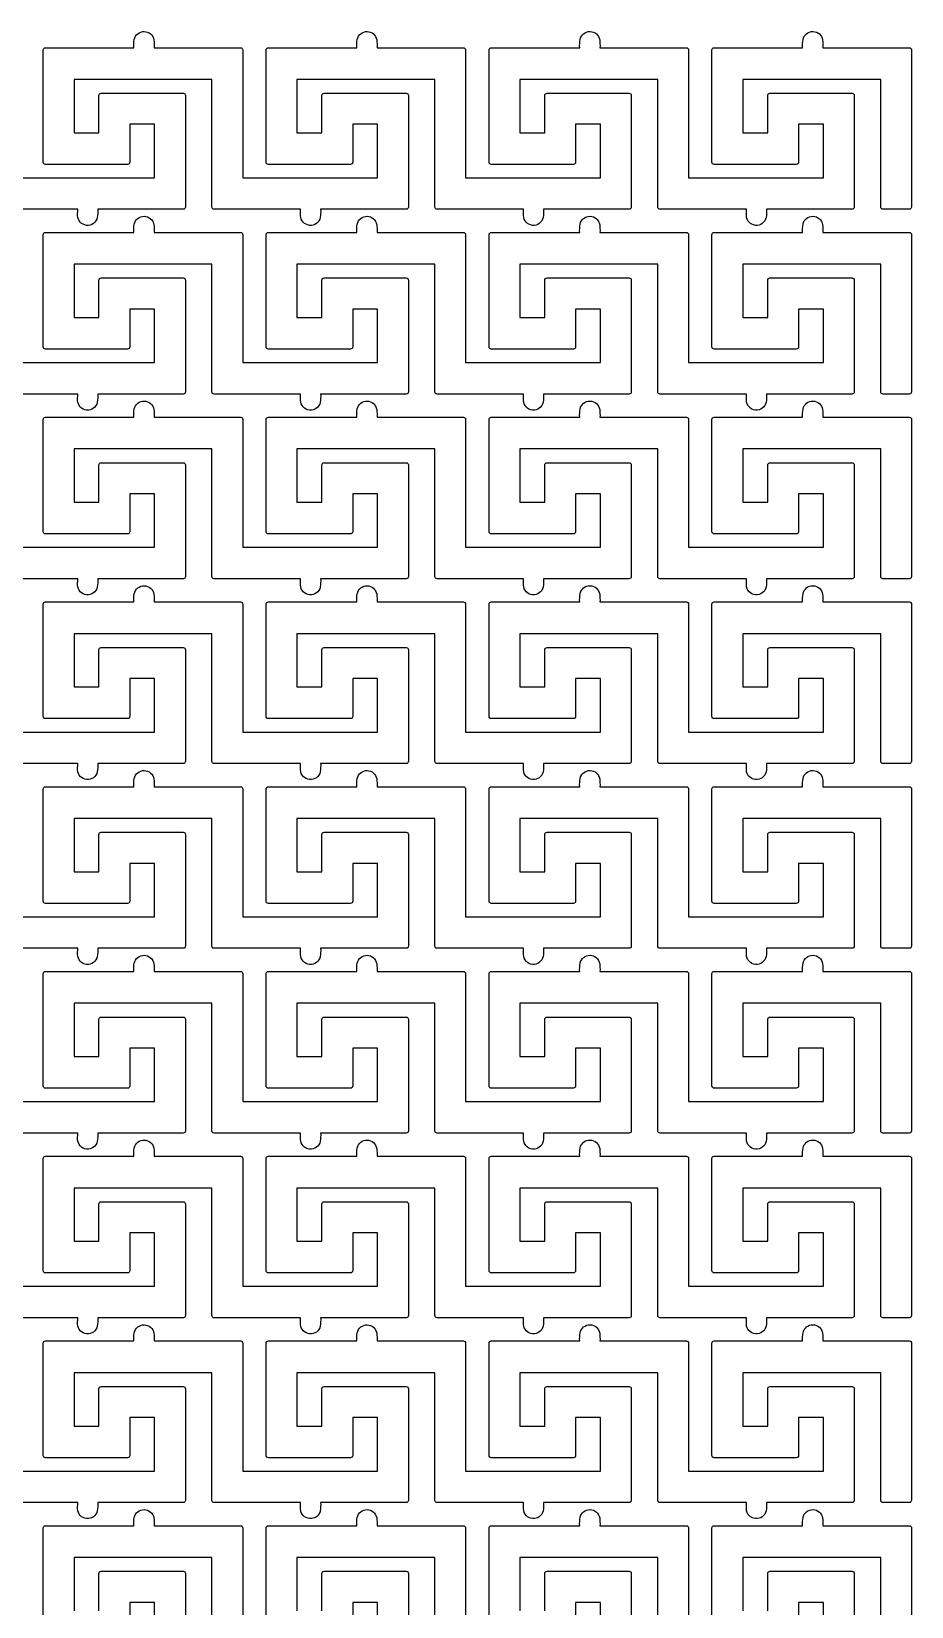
# Model space of a CAD drawing. Header units: millimetres. Extents: x 0 to 991, y 0 to 1961.
# Drawn here: x 443 to 991, y 980 to 1961 of the extents above; entities that cross this region are included whole.
import ezdxf

# ---------------------------------------------------------------- set-up
doc = ezdxf.new("R2010")
doc.units = ezdxf.units.MM
doc.layers.add('Default', color=70, linetype='Continuous')

msp = doc.modelspace()

# ---------------------------------------------------------------- linework, layer by layer
at = {"layer": 'Default'}
for points in [[(435.6, 1869.65), (519.56, 1869.65), (519.56, 1902.92), (504.05, 1902.92), (504.05, 1879.36, -0.001107), (504.05, 1879.36, -0.413079), (502.65, 1877.97), (451.55, 1877.97, -0.415138), (450.16, 1879.36, -0.000153), (450.16, 1879.36), (450.16, 1949.22, -0.001107), (450.16, 1949.22, -0.413079), (451.55, 1950.61), (506.59, 1950.61, -0.046047), (506.85, 1955.7, -0.013748), (506.86, 1955.72, -0.838444), (519.04, 1955.43, -0.009815), (519.05, 1955.42, -0.037974), (519.22, 1950.61), (573, 1950.61, -0.415138), (574.4, 1949.22, -0.000153), (574.4, 1949.22), (574.4, 1869.65), (658.36, 1869.65), (658.36, 1902.92), (642.85, 1902.92), (642.85, 1879.36, -0.001107), (642.85, 1879.36, -0.413079), (641.45, 1877.97), (590.35, 1877.97, -0.415138), (588.96, 1879.36, -0.000153), (588.96, 1879.36), (588.96, 1949.22, -0.001107), (588.96, 1949.22, -0.413079), (590.35, 1950.61), (645.39, 1950.61, -0.046047), (645.65, 1955.7, -0.013748), (645.66, 1955.72, -0.838444), (657.84, 1955.43, -0.009815), (657.85, 1955.42, -0.037974), (658.02, 1950.61), (711.8, 1950.61, -0.415138), (713.2, 1949.22, -0.000153), (713.2, 1949.22), (713.2, 1869.65), (797.16, 1869.65), (797.16, 1902.92), (781.65, 1902.92), (781.65, 1879.36, -0.001107), (781.65, 1879.36, -0.413079), (780.26, 1877.97), (729.15, 1877.97, -0.415138), (727.76, 1879.36, -0.000153), (727.76, 1879.36), (727.76, 1949.22, -0.001107), (727.76, 1949.22, -0.413079), (729.15, 1950.61), (784.19, 1950.61, -0.046047), (784.46, 1955.7, -0.013748), (784.46, 1955.72, -0.838444), (796.65, 1955.43, -0.009815), (796.65, 1955.42, -0.037974), (796.82, 1950.61), (850.6, 1950.61, -0.415138), (852, 1949.22, -0.000153), (852, 1949.22), (852, 1869.65), (935.96, 1869.65), (935.96, 1902.92), (920.45, 1902.92), (920.45, 1879.36, -0.001107), (920.45, 1879.36, -0.413079), (919.06, 1877.97), (867.96, 1877.97, -0.415138), (866.56, 1879.36, -0.000153), (866.56, 1879.36), (866.56, 1949.22, -0.001107), (866.56, 1949.22, -0.413079), (867.95, 1950.61), (922.99, 1950.61, -0.046047), (923.26, 1955.7, -0.013748), (923.26, 1955.72, -0.838444), (935.45, 1955.43, -0.009815), (935.45, 1955.42, -0.037974), (935.62, 1950.61), (989.4, 1950.61, -0.415138), (990.8, 1949.22, -0.000153), (990.8, 1949.22), (990.8, 1851.41, -0.001107), (990.8, 1851.41, -0.413079), (989.41, 1850.02), (973, 1850.02, -0.415138), (971.61, 1851.41, -0.000153), (971.61, 1851.41), (971.61, 1930.83), (885.75, 1930.83), (885.75, 1897.68), (901.26, 1897.68), (901.26, 1920.87, -0.001107), (901.26, 1920.87, -0.413079), (902.65, 1922.26), (953.76, 1922.26, -0.415138), (955.15, 1920.87, -0.000153), (955.15, 1920.87), (955.15, 1851.41, -0.001107), (955.15, 1851.41, -0.413079), (953.76, 1850.02), (900.5, 1850.02, -0.047216), (900.28, 1844.93, -0.018014), (900.27, 1844.91, -0.891682), (888.01, 1846.09, -0.008716), (888.01, 1846.1), (888.07, 1850.02), (834.2, 1850.02, -0.415138), (832.81, 1851.41, -0.000153), (832.81, 1851.41), (832.81, 1930.83), (746.95, 1930.83), (746.95, 1897.68), (762.46, 1897.68), (762.46, 1920.87, -0.001107), (762.46, 1920.87, -0.413079), (763.85, 1922.26), (814.96, 1922.26, -0.415138), (816.35, 1920.87, -0.000153), (816.35, 1920.87), (816.35, 1851.41, -0.001107), (816.35, 1851.41, -0.413079), (814.96, 1850.02), (761.7, 1850.02, -0.047216), (761.48, 1844.93, -0.018014), (761.47, 1844.91, -0.891682), (749.21, 1846.09, -0.008716), (749.21, 1846.1), (749.27, 1850.02), (695.4, 1850.02, -0.415138), (694.01, 1851.41, -0.000153), (694.01, 1851.41), (694.01, 1930.83), (608.15, 1930.83), (608.15, 1897.68), (623.66, 1897.68), (623.66, 1920.87, -0.001107), (623.66, 1920.87, -0.413079), (625.05, 1922.26), (676.15, 1922.26, -0.415138), (677.55, 1920.87, -0.000153), (677.55, 1920.87), (677.55, 1851.41, -0.001107), (677.55, 1851.41, -0.413079), (676.15, 1850.02), (622.9, 1850.02, -0.047216), (622.68, 1844.93, -0.018014), (622.67, 1844.91, -0.891682), (610.4, 1846.09, -0.008716), (610.4, 1846.1), (610.47, 1850.02), (556.6, 1850.02, -0.415138), (555.2, 1851.41, -0.000153), (555.2, 1851.41), (555.2, 1930.83), (469.35, 1930.83), (469.35, 1897.68), (484.86, 1897.68), (484.86, 1920.87, -0.001107), (484.86, 1920.87, -0.413079), (486.25, 1922.26), (537.35, 1922.26, -0.415138), (538.75, 1920.87, -0.000153), (538.75, 1920.87), (538.75, 1851.41, -0.001107), (538.75, 1851.41, -0.413079), (537.35, 1850.02), (484.1, 1850.02, -0.047216), (483.87, 1844.93, -0.018014), (483.87, 1844.91, -0.891682), (471.6, 1846.09, -0.008716), (471.6, 1846.1), (471.67, 1850.02), (417.8, 1850.02, -0.415138)], [(435.6, 1754.65), (519.56, 1754.65), (519.56, 1787.92), (504.05, 1787.92), (504.05, 1764.36, -0.001107), (504.05, 1764.36, -0.413079), (502.65, 1762.97), (451.55, 1762.97, -0.415138), (450.16, 1764.36, -0.000153), (450.16, 1764.36), (450.16, 1834.22, -0.001107), (450.16, 1834.22, -0.413079), (451.55, 1835.61), (506.59, 1835.61, -0.046047), (506.85, 1840.7, -0.013748), (506.86, 1840.72, -0.838444), (519.04, 1840.43, -0.009815), (519.05, 1840.42, -0.037974), (519.22, 1835.61), (573, 1835.61, -0.415138), (574.4, 1834.22, -0.000153), (574.4, 1834.22), (574.4, 1754.65), (658.36, 1754.65), (658.36, 1787.92), (642.85, 1787.92), (642.85, 1764.36, -0.001107), (642.85, 1764.36, -0.413079), (641.45, 1762.97), (590.35, 1762.97, -0.415138), (588.96, 1764.36, -0.000153), (588.96, 1764.36), (588.96, 1834.22, -0.001107), (588.96, 1834.22, -0.413079), (590.35, 1835.61), (645.39, 1835.61, -0.046047), (645.65, 1840.7, -0.013748), (645.66, 1840.72, -0.838444), (657.84, 1840.43, -0.009815), (657.85, 1840.42, -0.037974), (658.02, 1835.61), (711.8, 1835.61, -0.415138), (713.2, 1834.22, -0.000153), (713.2, 1834.22), (713.2, 1754.65), (797.16, 1754.65), (797.16, 1787.92), (781.65, 1787.92), (781.65, 1764.36, -0.001107), (781.65, 1764.36, -0.413079), (780.26, 1762.97), (729.15, 1762.97, -0.415138), (727.76, 1764.36, -0.000153), (727.76, 1764.36), (727.76, 1834.22, -0.001107), (727.76, 1834.22, -0.413079), (729.15, 1835.61), (784.19, 1835.61, -0.046047), (784.46, 1840.7, -0.013748), (784.46, 1840.72, -0.838444), (796.65, 1840.43, -0.009815), (796.65, 1840.42, -0.037974), (796.82, 1835.61), (850.6, 1835.61, -0.415138), (852, 1834.22, -0.000153), (852, 1834.22), (852, 1754.65), (935.96, 1754.65), (935.96, 1787.92), (920.45, 1787.92), (920.45, 1764.36, -0.001107), (920.45, 1764.36, -0.413079), (919.06, 1762.97), (867.96, 1762.97, -0.415138), (866.56, 1764.36, -0.000153), (866.56, 1764.36), (866.56, 1834.22, -0.001107), (866.56, 1834.22, -0.413079), (867.95, 1835.61), (922.99, 1835.61, -0.046047), (923.26, 1840.7, -0.013748), (923.26, 1840.72, -0.838444), (935.45, 1840.43, -0.009815), (935.45, 1840.42, -0.037974), (935.62, 1835.61), (989.4, 1835.61, -0.415138), (990.8, 1834.22, -0.000153), (990.8, 1834.22), (990.8, 1736.41, -0.001107), (990.8, 1736.41, -0.413079), (989.41, 1735.02), (973, 1735.02, -0.415138), (971.61, 1736.41, -0.000153), (971.61, 1736.41), (971.61, 1815.83), (885.75, 1815.83), (885.75, 1782.68), (901.26, 1782.68), (901.26, 1805.87, -0.001107), (901.26, 1805.87, -0.413079), (902.65, 1807.26), (953.76, 1807.26, -0.415138), (955.15, 1805.87, -0.000153), (955.15, 1805.87), (955.15, 1736.41, -0.001107), (955.15, 1736.41, -0.413079), (953.76, 1735.02), (900.5, 1735.02, -0.047216), (900.28, 1729.93, -0.018014), (900.27, 1729.91, -0.891682), (888.01, 1731.09, -0.008716), (888.01, 1731.1), (888.07, 1735.02), (834.2, 1735.02, -0.415138), (832.81, 1736.41, -0.000153), (832.81, 1736.41), (832.81, 1815.83), (746.95, 1815.83), (746.95, 1782.68), (762.46, 1782.68), (762.46, 1805.87, -0.001107), (762.46, 1805.87, -0.413079), (763.85, 1807.26), (814.96, 1807.26, -0.415138), (816.35, 1805.87, -0.000153), (816.35, 1805.87), (816.35, 1736.41, -0.001107), (816.35, 1736.41, -0.413079), (814.96, 1735.02), (761.7, 1735.02, -0.047216), (761.48, 1729.93, -0.018014), (761.47, 1729.91, -0.891682), (749.21, 1731.09, -0.008716), (749.21, 1731.1), (749.27, 1735.02), (695.4, 1735.02, -0.415138), (694.01, 1736.41, -0.000153), (694.01, 1736.41), (694.01, 1815.83), (608.15, 1815.83), (608.15, 1782.68), (623.66, 1782.68), (623.66, 1805.87, -0.001107), (623.66, 1805.87, -0.413079), (625.05, 1807.26), (676.15, 1807.26, -0.415138), (677.55, 1805.87, -0.000153), (677.55, 1805.87), (677.55, 1736.41, -0.001107), (677.55, 1736.41, -0.413079), (676.15, 1735.02), (622.9, 1735.02, -0.047216), (622.68, 1729.93, -0.018014), (622.67, 1729.91, -0.891682), (610.4, 1731.09, -0.008716), (610.4, 1731.1), (610.47, 1735.02), (556.6, 1735.02, -0.415138), (555.2, 1736.41, -0.000153), (555.2, 1736.41), (555.2, 1815.83), (469.35, 1815.83), (469.35, 1782.68), (484.86, 1782.68), (484.86, 1805.87, -0.001107), (484.86, 1805.87, -0.413079), (486.25, 1807.26), (537.35, 1807.26, -0.415138), (538.75, 1805.87, -0.000153), (538.75, 1805.87), (538.75, 1736.41, -0.001107), (538.75, 1736.41, -0.413079), (537.35, 1735.02), (484.1, 1735.02, -0.047216), (483.87, 1729.93, -0.018014), (483.87, 1729.91, -0.891682), (471.6, 1731.09, -0.008716), (471.6, 1731.1), (471.67, 1735.02), (417.8, 1735.02, -0.415138)], [(435.6, 1639.65), (519.56, 1639.65), (519.56, 1672.92), (504.05, 1672.92), (504.05, 1649.36, -0.001107), (504.05, 1649.36, -0.413079), (502.65, 1647.97), (451.55, 1647.97, -0.415138), (450.16, 1649.36, -0.000153), (450.16, 1649.36), (450.16, 1719.22, -0.001107), (450.16, 1719.22, -0.413079), (451.55, 1720.61), (506.59, 1720.61, -0.046047), (506.85, 1725.7, -0.013748), (506.86, 1725.72, -0.838444), (519.04, 1725.43, -0.009815), (519.05, 1725.42, -0.037974), (519.22, 1720.61), (573, 1720.61, -0.415138), (574.4, 1719.22, -0.000153), (574.4, 1719.22), (574.4, 1639.65), (658.36, 1639.65), (658.36, 1672.92), (642.85, 1672.92), (642.85, 1649.36, -0.001107), (642.85, 1649.36, -0.413079), (641.45, 1647.97), (590.35, 1647.97, -0.415138), (588.96, 1649.36, -0.000153), (588.96, 1649.36), (588.96, 1719.22, -0.001107), (588.96, 1719.22, -0.413079), (590.35, 1720.61), (645.39, 1720.61, -0.046047), (645.65, 1725.7, -0.013748), (645.66, 1725.72, -0.838444), (657.84, 1725.43, -0.009815), (657.85, 1725.42, -0.037974), (658.02, 1720.61), (711.8, 1720.61, -0.415138), (713.2, 1719.22, -0.000153), (713.2, 1719.22), (713.2, 1639.65), (797.16, 1639.65), (797.16, 1672.92), (781.65, 1672.92), (781.65, 1649.36, -0.001107), (781.65, 1649.36, -0.413079), (780.26, 1647.97), (729.15, 1647.97, -0.415138), (727.76, 1649.36, -0.000153), (727.76, 1649.36), (727.76, 1719.22, -0.001107), (727.76, 1719.22, -0.413079), (729.15, 1720.61), (784.19, 1720.61, -0.046047), (784.46, 1725.7, -0.013748), (784.46, 1725.72, -0.838444), (796.65, 1725.43, -0.009815), (796.65, 1725.42, -0.037974), (796.82, 1720.61), (850.6, 1720.61, -0.415138), (852, 1719.22, -0.000153), (852, 1719.22), (852, 1639.65), (935.96, 1639.65), (935.96, 1672.92), (920.45, 1672.92), (920.45, 1649.36, -0.001107), (920.45, 1649.36, -0.413079), (919.06, 1647.97), (867.96, 1647.97, -0.415138), (866.56, 1649.36, -0.000153), (866.56, 1649.36), (866.56, 1719.22, -0.001107), (866.56, 1719.22, -0.413079), (867.95, 1720.61), (922.99, 1720.61, -0.046047), (923.26, 1725.7, -0.013748), (923.26, 1725.72, -0.838444), (935.45, 1725.43, -0.009815), (935.45, 1725.42, -0.037974), (935.62, 1720.61), (989.4, 1720.61, -0.415138), (990.8, 1719.22, -0.000153), (990.8, 1719.22), (990.8, 1621.41, -0.001107), (990.8, 1621.41, -0.413079), (989.41, 1620.02), (973, 1620.02, -0.415138), (971.61, 1621.41, -0.000153), (971.61, 1621.41), (971.61, 1700.83), (885.75, 1700.83), (885.75, 1667.68), (901.26, 1667.68), (901.26, 1690.87, -0.001107), (901.26, 1690.87, -0.413079), (902.65, 1692.26), (953.76, 1692.26, -0.415138), (955.15, 1690.87, -0.000153), (955.15, 1690.87), (955.15, 1621.41, -0.001107), (955.15, 1621.41, -0.413079), (953.76, 1620.02), (900.5, 1620.02, -0.047216), (900.28, 1614.93, -0.018014), (900.27, 1614.91, -0.891682), (888.01, 1616.09, -0.008716), (888.01, 1616.1), (888.07, 1620.02), (834.2, 1620.02, -0.415138), (832.81, 1621.41, -0.000153), (832.81, 1621.41), (832.81, 1700.83), (746.95, 1700.83), (746.95, 1667.68), (762.46, 1667.68), (762.46, 1690.87, -0.001107), (762.46, 1690.87, -0.413079), (763.85, 1692.26), (814.96, 1692.26, -0.415138), (816.35, 1690.87, -0.000153), (816.35, 1690.87), (816.35, 1621.41, -0.001107), (816.35, 1621.41, -0.413079), (814.96, 1620.02), (761.7, 1620.02, -0.047216), (761.48, 1614.93, -0.018014), (761.47, 1614.91, -0.891682), (749.21, 1616.09, -0.008716), (749.21, 1616.1), (749.27, 1620.02), (695.4, 1620.02, -0.415138), (694.01, 1621.41, -0.000153), (694.01, 1621.41), (694.01, 1700.83), (608.15, 1700.83), (608.15, 1667.68), (623.66, 1667.68), (623.66, 1690.87, -0.001107), (623.66, 1690.87, -0.413079), (625.05, 1692.26), (676.15, 1692.26, -0.415138), (677.55, 1690.87, -0.000153), (677.55, 1690.87), (677.55, 1621.41, -0.001107), (677.55, 1621.41, -0.413079), (676.15, 1620.02), (622.9, 1620.02, -0.047216), (622.68, 1614.93, -0.018014), (622.67, 1614.91, -0.891682), (610.4, 1616.09, -0.008716), (610.4, 1616.1), (610.47, 1620.02), (556.6, 1620.02, -0.415138), (555.2, 1621.41, -0.000153), (555.2, 1621.41), (555.2, 1700.83), (469.35, 1700.83), (469.35, 1667.68), (484.86, 1667.68), (484.86, 1690.87, -0.001107), (484.86, 1690.87, -0.413079), (486.25, 1692.26), (537.35, 1692.26, -0.415138), (538.75, 1690.87, -0.000153), (538.75, 1690.87), (538.75, 1621.41, -0.001107), (538.75, 1621.41, -0.413079), (537.35, 1620.02), (484.1, 1620.02, -0.047216), (483.87, 1614.93, -0.018014), (483.87, 1614.91, -0.891682), (471.6, 1616.09, -0.008716), (471.6, 1616.1), (471.67, 1620.02), (417.8, 1620.02, -0.415138)], [(435.6, 1524.65), (519.56, 1524.65), (519.56, 1557.92), (504.05, 1557.92), (504.05, 1534.36, -0.001107), (504.05, 1534.36, -0.413079), (502.65, 1532.97), (451.55, 1532.97, -0.415138), (450.16, 1534.36, -0.000153), (450.16, 1534.36), (450.16, 1604.22, -0.001107), (450.16, 1604.22, -0.413079), (451.55, 1605.61), (506.59, 1605.61, -0.046047), (506.85, 1610.7, -0.013748), (506.86, 1610.72, -0.838444), (519.04, 1610.43, -0.009815), (519.05, 1610.42, -0.037974), (519.22, 1605.61), (573, 1605.61, -0.415138), (574.4, 1604.22, -0.000153), (574.4, 1604.22), (574.4, 1524.65), (658.36, 1524.65), (658.36, 1557.92), (642.85, 1557.92), (642.85, 1534.36, -0.001107), (642.85, 1534.36, -0.413079), (641.45, 1532.97), (590.35, 1532.97, -0.415138), (588.96, 1534.36, -0.000153), (588.96, 1534.36), (588.96, 1604.22, -0.001107), (588.96, 1604.22, -0.413079), (590.35, 1605.61), (645.39, 1605.61, -0.046047), (645.65, 1610.7, -0.013748), (645.66, 1610.72, -0.838444), (657.84, 1610.43, -0.009815), (657.85, 1610.42, -0.037974), (658.02, 1605.61), (711.8, 1605.61, -0.415138), (713.2, 1604.22, -0.000153), (713.2, 1604.22), (713.2, 1524.65), (797.16, 1524.65), (797.16, 1557.92), (781.65, 1557.92), (781.65, 1534.36, -0.001107), (781.65, 1534.36, -0.413079), (780.26, 1532.97), (729.15, 1532.97, -0.415138), (727.76, 1534.36, -0.000153), (727.76, 1534.36), (727.76, 1604.22, -0.001107), (727.76, 1604.22, -0.413079), (729.15, 1605.61), (784.19, 1605.61, -0.046047), (784.46, 1610.7, -0.013748), (784.46, 1610.72, -0.838444), (796.65, 1610.43, -0.009815), (796.65, 1610.42, -0.037974), (796.82, 1605.61), (850.6, 1605.61, -0.415138), (852, 1604.22, -0.000153), (852, 1604.22), (852, 1524.65), (935.96, 1524.65), (935.96, 1557.92), (920.45, 1557.92), (920.45, 1534.36, -0.001107), (920.45, 1534.36, -0.413079), (919.06, 1532.97), (867.96, 1532.97, -0.415138), (866.56, 1534.36, -0.000153), (866.56, 1534.36), (866.56, 1604.22, -0.001107), (866.56, 1604.22, -0.413079), (867.95, 1605.61), (922.99, 1605.61, -0.046047), (923.26, 1610.7, -0.013748), (923.26, 1610.72, -0.838444), (935.45, 1610.43, -0.009815), (935.45, 1610.42, -0.037974), (935.62, 1605.61), (989.4, 1605.61, -0.415138), (990.8, 1604.22, -0.000153), (990.8, 1604.22), (990.8, 1506.41, -0.001107), (990.8, 1506.41, -0.413079), (989.41, 1505.02), (973, 1505.02, -0.415138), (971.61, 1506.41, -0.000153), (971.61, 1506.41), (971.61, 1585.83), (885.75, 1585.83), (885.75, 1552.68), (901.26, 1552.68), (901.26, 1575.87, -0.001107), (901.26, 1575.87, -0.413079), (902.65, 1577.26), (953.76, 1577.26, -0.415138), (955.15, 1575.87, -0.000153), (955.15, 1575.87), (955.15, 1506.41, -0.001107), (955.15, 1506.41, -0.413079), (953.76, 1505.02), (900.5, 1505.02, -0.047216), (900.28, 1499.93, -0.018014), (900.27, 1499.91, -0.891682), (888.01, 1501.09, -0.008716), (888.01, 1501.1), (888.07, 1505.02), (834.2, 1505.02, -0.415138), (832.81, 1506.41, -0.000153), (832.81, 1506.41), (832.81, 1585.83), (746.95, 1585.83), (746.95, 1552.68), (762.46, 1552.68), (762.46, 1575.87, -0.001107), (762.46, 1575.87, -0.413079), (763.85, 1577.26), (814.96, 1577.26, -0.415138), (816.35, 1575.87, -0.000153), (816.35, 1575.87), (816.35, 1506.41, -0.001107), (816.35, 1506.41, -0.413079), (814.96, 1505.02), (761.7, 1505.02, -0.047216), (761.48, 1499.93, -0.018014), (761.47, 1499.91, -0.891682), (749.21, 1501.09, -0.008716), (749.21, 1501.1), (749.27, 1505.02), (695.4, 1505.02, -0.415138), (694.01, 1506.41, -0.000153), (694.01, 1506.41), (694.01, 1585.83), (608.15, 1585.83), (608.15, 1552.68), (623.66, 1552.68), (623.66, 1575.87, -0.001107), (623.66, 1575.87, -0.413079), (625.05, 1577.26), (676.15, 1577.26, -0.415138), (677.55, 1575.87, -0.000153), (677.55, 1575.87), (677.55, 1506.41, -0.001107), (677.55, 1506.41, -0.413079), (676.15, 1505.02), (622.9, 1505.02, -0.047216), (622.68, 1499.93, -0.018014), (622.67, 1499.91, -0.891682), (610.4, 1501.09, -0.008716), (610.4, 1501.1), (610.47, 1505.02), (556.6, 1505.02, -0.415138), (555.2, 1506.41, -0.000153), (555.2, 1506.41), (555.2, 1585.83), (469.35, 1585.83), (469.35, 1552.68), (484.86, 1552.68), (484.86, 1575.87, -0.001107), (484.86, 1575.87, -0.413079), (486.25, 1577.26), (537.35, 1577.26, -0.415138), (538.75, 1575.87, -0.000153), (538.75, 1575.87), (538.75, 1506.41, -0.001107), (538.75, 1506.41, -0.413079), (537.35, 1505.02), (484.1, 1505.02, -0.047216), (483.87, 1499.93, -0.018014), (483.87, 1499.91, -0.891682), (471.6, 1501.09, -0.008716), (471.6, 1501.1), (471.67, 1505.02), (417.8, 1505.02, -0.415138)], [(435.6, 1409.65), (519.56, 1409.65), (519.56, 1442.92), (504.05, 1442.92), (504.05, 1419.36, -0.001107), (504.05, 1419.36, -0.413079), (502.65, 1417.97), (451.55, 1417.97, -0.415138), (450.16, 1419.36, -0.000153), (450.16, 1419.36), (450.16, 1489.22, -0.001107), (450.16, 1489.22, -0.413079), (451.55, 1490.61), (506.59, 1490.61, -0.046047), (506.85, 1495.7, -0.013748), (506.86, 1495.72, -0.838444), (519.04, 1495.43, -0.009815), (519.05, 1495.42, -0.037974), (519.22, 1490.61), (573, 1490.61, -0.415138), (574.4, 1489.22, -0.000153), (574.4, 1489.22), (574.4, 1409.65), (658.36, 1409.65), (658.36, 1442.92), (642.85, 1442.92), (642.85, 1419.36, -0.001107), (642.85, 1419.36, -0.413079), (641.45, 1417.97), (590.35, 1417.97, -0.415138), (588.96, 1419.36, -0.000153), (588.96, 1419.36), (588.96, 1489.22, -0.001107), (588.96, 1489.22, -0.413079), (590.35, 1490.61), (645.39, 1490.61, -0.046047), (645.65, 1495.7, -0.013748), (645.66, 1495.72, -0.838444), (657.84, 1495.43, -0.009815), (657.85, 1495.42, -0.037974), (658.02, 1490.61), (711.8, 1490.61, -0.415138), (713.2, 1489.22, -0.000153), (713.2, 1489.22), (713.2, 1409.65), (797.16, 1409.65), (797.16, 1442.92), (781.65, 1442.92), (781.65, 1419.36, -0.001107), (781.65, 1419.36, -0.413079), (780.26, 1417.97), (729.15, 1417.97, -0.415138), (727.76, 1419.36, -0.000153), (727.76, 1419.36), (727.76, 1489.22, -0.001107), (727.76, 1489.22, -0.413079), (729.15, 1490.61), (784.19, 1490.61, -0.046047), (784.46, 1495.7, -0.013748), (784.46, 1495.72, -0.838444), (796.65, 1495.43, -0.009815), (796.65, 1495.42, -0.037974), (796.82, 1490.61), (850.6, 1490.61, -0.415138), (852, 1489.22, -0.000153), (852, 1489.22), (852, 1409.65), (935.96, 1409.65), (935.96, 1442.92), (920.45, 1442.92), (920.45, 1419.36, -0.001107), (920.45, 1419.36, -0.413079), (919.06, 1417.97), (867.96, 1417.97, -0.415138), (866.56, 1419.36, -0.000153), (866.56, 1419.36), (866.56, 1489.22, -0.001107), (866.56, 1489.22, -0.413079), (867.95, 1490.61), (922.99, 1490.61, -0.046047), (923.26, 1495.7, -0.013748), (923.26, 1495.72, -0.838444), (935.45, 1495.43, -0.009815), (935.45, 1495.42, -0.037974), (935.62, 1490.61), (989.4, 1490.61, -0.415138), (990.8, 1489.22, -0.000153), (990.8, 1489.22), (990.8, 1391.41, -0.001107), (990.8, 1391.41, -0.413079), (989.41, 1390.02), (973, 1390.02, -0.415138), (971.61, 1391.41, -0.000153), (971.61, 1391.41), (971.61, 1470.83), (885.75, 1470.83), (885.75, 1437.68), (901.26, 1437.68), (901.26, 1460.87, -0.001107), (901.26, 1460.87, -0.413079), (902.65, 1462.26), (953.76, 1462.26, -0.415138), (955.15, 1460.87, -0.000153), (955.15, 1460.87), (955.15, 1391.41, -0.001107), (955.15, 1391.41, -0.413079), (953.76, 1390.02), (900.5, 1390.02, -0.047216), (900.28, 1384.93, -0.018014), (900.27, 1384.91, -0.891682), (888.01, 1386.09, -0.008716), (888.01, 1386.1), (888.07, 1390.02), (834.2, 1390.02, -0.415138), (832.81, 1391.41, -0.000153), (832.81, 1391.41), (832.81, 1470.83), (746.95, 1470.83), (746.95, 1437.68), (762.46, 1437.68), (762.46, 1460.87, -0.001107), (762.46, 1460.87, -0.413079), (763.85, 1462.26), (814.96, 1462.26, -0.415138), (816.35, 1460.87, -0.000153), (816.35, 1460.87), (816.35, 1391.41, -0.001107), (816.35, 1391.41, -0.413079), (814.96, 1390.02), (761.7, 1390.02, -0.047216), (761.48, 1384.93, -0.018014), (761.47, 1384.91, -0.891682), (749.21, 1386.09, -0.008716), (749.21, 1386.1), (749.27, 1390.02), (695.4, 1390.02, -0.415138), (694.01, 1391.41, -0.000153), (694.01, 1391.41), (694.01, 1470.83), (608.15, 1470.83), (608.15, 1437.68), (623.66, 1437.68), (623.66, 1460.87, -0.001107), (623.66, 1460.87, -0.413079), (625.05, 1462.26), (676.15, 1462.26, -0.415138), (677.55, 1460.87, -0.000153), (677.55, 1460.87), (677.55, 1391.41, -0.001107), (677.55, 1391.41, -0.413079), (676.15, 1390.02), (622.9, 1390.02, -0.047216), (622.68, 1384.93, -0.018014), (622.67, 1384.91, -0.891682), (610.4, 1386.09, -0.008716), (610.4, 1386.1), (610.47, 1390.02), (556.6, 1390.02, -0.415138), (555.2, 1391.41, -0.000153), (555.2, 1391.41), (555.2, 1470.83), (469.35, 1470.83), (469.35, 1437.68), (484.86, 1437.68), (484.86, 1460.87, -0.001107), (484.86, 1460.87, -0.413079), (486.25, 1462.26), (537.35, 1462.26, -0.415138), (538.75, 1460.87, -0.000153), (538.75, 1460.87), (538.75, 1391.41, -0.001107), (538.75, 1391.41, -0.413079), (537.35, 1390.02), (484.1, 1390.02, -0.047216), (483.87, 1384.93, -0.018014), (483.87, 1384.91, -0.891682), (471.6, 1386.09, -0.008716), (471.6, 1386.1), (471.67, 1390.02), (417.8, 1390.02, -0.415138)], [(435.6, 1294.65), (519.56, 1294.65), (519.56, 1327.92), (504.05, 1327.92), (504.05, 1304.36, -0.001107), (504.05, 1304.36, -0.413079), (502.65, 1302.97), (451.55, 1302.97, -0.415138), (450.16, 1304.36, -0.000153), (450.16, 1304.36), (450.16, 1374.22, -0.001107), (450.16, 1374.22, -0.413079), (451.55, 1375.61), (506.59, 1375.61, -0.046047), (506.85, 1380.7, -0.013748), (506.86, 1380.72, -0.838444), (519.04, 1380.43, -0.009815), (519.05, 1380.42, -0.037974), (519.22, 1375.61), (573, 1375.61, -0.415138), (574.4, 1374.22, -0.000153), (574.4, 1374.22), (574.4, 1294.65), (658.36, 1294.65), (658.36, 1327.92), (642.85, 1327.92), (642.85, 1304.36, -0.001107), (642.85, 1304.36, -0.413079), (641.45, 1302.97), (590.35, 1302.97, -0.415138), (588.96, 1304.36, -0.000153), (588.96, 1304.36), (588.96, 1374.22, -0.001107), (588.96, 1374.22, -0.413079), (590.35, 1375.61), (645.39, 1375.61, -0.046047), (645.65, 1380.7, -0.013748), (645.66, 1380.72, -0.838444), (657.84, 1380.43, -0.009815), (657.85, 1380.42, -0.037974), (658.02, 1375.61), (711.8, 1375.61, -0.415138), (713.2, 1374.22, -0.000153), (713.2, 1374.22), (713.2, 1294.65), (797.16, 1294.65), (797.16, 1327.92), (781.65, 1327.92), (781.65, 1304.36, -0.001107), (781.65, 1304.36, -0.413079), (780.26, 1302.97), (729.15, 1302.97, -0.415138), (727.76, 1304.36, -0.000153), (727.76, 1304.36), (727.76, 1374.22, -0.001107), (727.76, 1374.22, -0.413079), (729.15, 1375.61), (784.19, 1375.61, -0.046047), (784.46, 1380.7, -0.013748), (784.46, 1380.72, -0.838444), (796.65, 1380.43, -0.009815), (796.65, 1380.42, -0.037974), (796.82, 1375.61), (850.6, 1375.61, -0.415138), (852, 1374.22, -0.000153), (852, 1374.22), (852, 1294.65), (935.96, 1294.65), (935.96, 1327.92), (920.45, 1327.92), (920.45, 1304.36, -0.001107), (920.45, 1304.36, -0.413079), (919.06, 1302.97), (867.96, 1302.97, -0.415138), (866.56, 1304.36, -0.000153), (866.56, 1304.36), (866.56, 1374.22, -0.001107), (866.56, 1374.22, -0.413079), (867.95, 1375.61), (922.99, 1375.61, -0.046047), (923.26, 1380.7, -0.013748), (923.26, 1380.72, -0.838444), (935.45, 1380.43, -0.009815), (935.45, 1380.42, -0.037974), (935.62, 1375.61), (989.4, 1375.61, -0.415138), (990.8, 1374.22, -0.000153), (990.8, 1374.22), (990.8, 1276.41, -0.001107), (990.8, 1276.41, -0.413079), (989.41, 1275.02), (973, 1275.02, -0.415138), (971.61, 1276.41, -0.000153), (971.61, 1276.41), (971.61, 1355.83), (885.75, 1355.83), (885.75, 1322.68), (901.26, 1322.68), (901.26, 1345.87, -0.001107), (901.26, 1345.87, -0.413079), (902.65, 1347.26), (953.76, 1347.26, -0.415138), (955.15, 1345.87, -0.000153), (955.15, 1345.87), (955.15, 1276.41, -0.001107), (955.15, 1276.41, -0.413079), (953.76, 1275.02), (900.5, 1275.02, -0.047216), (900.28, 1269.93, -0.018014), (900.27, 1269.91, -0.891682), (888.01, 1271.09, -0.008716), (888.01, 1271.1), (888.07, 1275.02), (834.2, 1275.02, -0.415138), (832.81, 1276.41, -0.000153), (832.81, 1276.41), (832.81, 1355.83), (746.95, 1355.83), (746.95, 1322.68), (762.46, 1322.68), (762.46, 1345.87, -0.001107), (762.46, 1345.87, -0.413079), (763.85, 1347.26), (814.96, 1347.26, -0.415138), (816.35, 1345.87, -0.000153), (816.35, 1345.87), (816.35, 1276.41, -0.001107), (816.35, 1276.41, -0.413079), (814.96, 1275.02), (761.7, 1275.02, -0.047216), (761.48, 1269.93, -0.018014), (761.47, 1269.91, -0.891682), (749.21, 1271.09, -0.008716), (749.21, 1271.1), (749.27, 1275.02), (695.4, 1275.02, -0.415138), (694.01, 1276.41, -0.000153), (694.01, 1276.41), (694.01, 1355.83), (608.15, 1355.83), (608.15, 1322.68), (623.66, 1322.68), (623.66, 1345.87, -0.001107), (623.66, 1345.87, -0.413079), (625.05, 1347.26), (676.15, 1347.26, -0.415138), (677.55, 1345.87, -0.000153), (677.55, 1345.87), (677.55, 1276.41, -0.001107), (677.55, 1276.41, -0.413079), (676.15, 1275.02), (622.9, 1275.02, -0.047216), (622.68, 1269.93, -0.018014), (622.67, 1269.91, -0.891682), (610.4, 1271.09, -0.008716), (610.4, 1271.1), (610.47, 1275.02), (556.6, 1275.02, -0.415138), (555.2, 1276.41, -0.000153), (555.2, 1276.41), (555.2, 1355.83), (469.35, 1355.83), (469.35, 1322.68), (484.86, 1322.68), (484.86, 1345.87, -0.001107), (484.86, 1345.87, -0.413079), (486.25, 1347.26), (537.35, 1347.26, -0.415138), (538.75, 1345.87, -0.000153), (538.75, 1345.87), (538.75, 1276.41, -0.001107), (538.75, 1276.41, -0.413079), (537.35, 1275.02), (484.1, 1275.02, -0.047216), (483.87, 1269.93, -0.018014), (483.87, 1269.91, -0.891682), (471.6, 1271.09, -0.008716), (471.6, 1271.1), (471.67, 1275.02), (417.8, 1275.02, -0.415138)], [(435.6, 1179.65), (519.56, 1179.65), (519.56, 1212.92), (504.05, 1212.92), (504.05, 1189.36, -0.001107), (504.05, 1189.36, -0.413079), (502.65, 1187.97), (451.55, 1187.97, -0.415138), (450.16, 1189.36, -0.000153), (450.16, 1189.36), (450.16, 1259.22, -0.001107), (450.16, 1259.22, -0.413079), (451.55, 1260.61), (506.59, 1260.61, -0.046047), (506.85, 1265.7, -0.013748), (506.86, 1265.72, -0.838444), (519.04, 1265.43, -0.009815), (519.05, 1265.42, -0.037974), (519.22, 1260.61), (573, 1260.61, -0.415138), (574.4, 1259.22, -0.000153), (574.4, 1259.22), (574.4, 1179.65), (658.36, 1179.65), (658.36, 1212.92), (642.85, 1212.92), (642.85, 1189.36, -0.001107), (642.85, 1189.36, -0.413079), (641.45, 1187.97), (590.35, 1187.97, -0.415138), (588.96, 1189.36, -0.000153), (588.96, 1189.36), (588.96, 1259.22, -0.001107), (588.96, 1259.22, -0.413079), (590.35, 1260.61), (645.39, 1260.61, -0.046047), (645.65, 1265.7, -0.013748), (645.66, 1265.72, -0.838444), (657.84, 1265.43, -0.009815), (657.85, 1265.42, -0.037974), (658.02, 1260.61), (711.8, 1260.61, -0.415138), (713.2, 1259.22, -0.000153), (713.2, 1259.22), (713.2, 1179.65), (797.16, 1179.65), (797.16, 1212.92), (781.65, 1212.92), (781.65, 1189.36, -0.001107), (781.65, 1189.36, -0.413079), (780.26, 1187.97), (729.15, 1187.97, -0.415138), (727.76, 1189.36, -0.000153), (727.76, 1189.36), (727.76, 1259.22, -0.001107), (727.76, 1259.22, -0.413079), (729.15, 1260.61), (784.19, 1260.61, -0.046047), (784.46, 1265.7, -0.013748), (784.46, 1265.72, -0.838444), (796.65, 1265.43, -0.009815), (796.65, 1265.42, -0.037974), (796.82, 1260.61), (850.6, 1260.61, -0.415138), (852, 1259.22, -0.000153), (852, 1259.22), (852, 1179.65), (935.96, 1179.65), (935.96, 1212.92), (920.45, 1212.92), (920.45, 1189.36, -0.001107), (920.45, 1189.36, -0.413079), (919.06, 1187.97), (867.96, 1187.97, -0.415138), (866.56, 1189.36, -0.000153), (866.56, 1189.36), (866.56, 1259.22, -0.001107), (866.56, 1259.22, -0.413079), (867.95, 1260.61), (922.99, 1260.61, -0.046047), (923.26, 1265.7, -0.013748), (923.26, 1265.72, -0.838444), (935.45, 1265.43, -0.009815), (935.45, 1265.42, -0.037974), (935.62, 1260.61), (989.4, 1260.61, -0.415138), (990.8, 1259.22, -0.000153), (990.8, 1259.22), (990.8, 1161.41, -0.001107), (990.8, 1161.41, -0.413079), (989.41, 1160.02), (973, 1160.02, -0.415138), (971.61, 1161.41, -0.000153), (971.61, 1161.41), (971.61, 1240.83), (885.75, 1240.83), (885.75, 1207.68), (901.26, 1207.68), (901.26, 1230.87, -0.001107), (901.26, 1230.87, -0.413079), (902.65, 1232.26), (953.76, 1232.26, -0.415138), (955.15, 1230.87, -0.000153), (955.15, 1230.87), (955.15, 1161.41, -0.001107), (955.15, 1161.41, -0.413079), (953.76, 1160.02), (900.5, 1160.02, -0.047216), (900.28, 1154.93, -0.018014), (900.27, 1154.91, -0.891682), (888.01, 1156.09, -0.008716), (888.01, 1156.1), (888.07, 1160.02), (834.2, 1160.02, -0.415138), (832.81, 1161.41, -0.000153), (832.81, 1161.41), (832.81, 1240.83), (746.95, 1240.83), (746.95, 1207.68), (762.46, 1207.68), (762.46, 1230.87, -0.001107), (762.46, 1230.87, -0.413079), (763.85, 1232.26), (814.96, 1232.26, -0.415138), (816.35, 1230.87, -0.000153), (816.35, 1230.87), (816.35, 1161.41, -0.001107), (816.35, 1161.41, -0.413079), (814.96, 1160.02), (761.7, 1160.02, -0.047216), (761.48, 1154.93, -0.018014), (761.47, 1154.91, -0.891682), (749.21, 1156.09, -0.008716), (749.21, 1156.1), (749.27, 1160.02), (695.4, 1160.02, -0.415138), (694.01, 1161.41, -0.000153), (694.01, 1161.41), (694.01, 1240.83), (608.15, 1240.83), (608.15, 1207.68), (623.66, 1207.68), (623.66, 1230.87, -0.001107), (623.66, 1230.87, -0.413079), (625.05, 1232.26), (676.15, 1232.26, -0.415138), (677.55, 1230.87, -0.000153), (677.55, 1230.87), (677.55, 1161.41, -0.001107), (677.55, 1161.41, -0.413079), (676.15, 1160.02), (622.9, 1160.02, -0.047216), (622.68, 1154.93, -0.018014), (622.67, 1154.91, -0.891682), (610.4, 1156.09, -0.008716), (610.4, 1156.1), (610.47, 1160.02), (556.6, 1160.02, -0.415138), (555.2, 1161.41, -0.000153), (555.2, 1161.41), (555.2, 1240.83), (469.35, 1240.83), (469.35, 1207.68), (484.86, 1207.68), (484.86, 1230.87, -0.001107), (484.86, 1230.87, -0.413079), (486.25, 1232.26), (537.35, 1232.26, -0.415138), (538.75, 1230.87, -0.000153), (538.75, 1230.87), (538.75, 1161.41, -0.001107), (538.75, 1161.41, -0.413079), (537.35, 1160.02), (484.1, 1160.02, -0.047216), (483.87, 1154.93, -0.018014), (483.87, 1154.91, -0.891682), (471.6, 1156.09, -0.008716), (471.6, 1156.1), (471.67, 1160.02), (417.8, 1160.02, -0.415138)], [(435.6, 1064.65), (519.56, 1064.65), (519.56, 1097.92), (504.05, 1097.92), (504.05, 1074.36, -0.001107), (504.05, 1074.36, -0.413079), (502.65, 1072.97), (451.55, 1072.97, -0.415138), (450.16, 1074.36, -0.000153), (450.16, 1074.36), (450.16, 1144.22, -0.001107), (450.16, 1144.22, -0.413079), (451.55, 1145.61), (506.59, 1145.61, -0.046047), (506.85, 1150.7, -0.013748), (506.86, 1150.72, -0.838444), (519.04, 1150.43, -0.009815), (519.05, 1150.42, -0.037974), (519.22, 1145.61), (573, 1145.61, -0.415138), (574.4, 1144.22, -0.000153), (574.4, 1144.22), (574.4, 1064.65), (658.36, 1064.65), (658.36, 1097.92), (642.85, 1097.92), (642.85, 1074.36, -0.001107), (642.85, 1074.36, -0.413079), (641.45, 1072.97), (590.35, 1072.97, -0.415138), (588.96, 1074.36, -0.000153), (588.96, 1074.36), (588.96, 1144.22, -0.001107), (588.96, 1144.22, -0.413079), (590.35, 1145.61), (645.39, 1145.61, -0.046047), (645.65, 1150.7, -0.013748), (645.66, 1150.72, -0.838444), (657.84, 1150.43, -0.009815), (657.85, 1150.42, -0.037974), (658.02, 1145.61), (711.8, 1145.61, -0.415138), (713.2, 1144.22, -0.000153), (713.2, 1144.22), (713.2, 1064.65), (797.16, 1064.65), (797.16, 1097.92), (781.65, 1097.92), (781.65, 1074.36, -0.001107), (781.65, 1074.36, -0.413079), (780.26, 1072.97), (729.15, 1072.97, -0.415138), (727.76, 1074.36, -0.000153), (727.76, 1074.36), (727.76, 1144.22, -0.001107), (727.76, 1144.22, -0.413079), (729.15, 1145.61), (784.19, 1145.61, -0.046047), (784.46, 1150.7, -0.013748), (784.46, 1150.72, -0.838444), (796.65, 1150.43, -0.009815), (796.65, 1150.42, -0.037974), (796.82, 1145.61), (850.6, 1145.61, -0.415138), (852, 1144.22, -0.000153), (852, 1144.22), (852, 1064.65), (935.96, 1064.65), (935.96, 1097.92), (920.45, 1097.92), (920.45, 1074.36, -0.001107), (920.45, 1074.36, -0.413079), (919.06, 1072.97), (867.96, 1072.97, -0.415138), (866.56, 1074.36, -0.000153), (866.56, 1074.36), (866.56, 1144.22, -0.001107), (866.56, 1144.22, -0.413079), (867.95, 1145.61), (922.99, 1145.61, -0.046047), (923.26, 1150.7, -0.013748), (923.26, 1150.72, -0.838444), (935.45, 1150.43, -0.009815), (935.45, 1150.42, -0.037974), (935.62, 1145.61), (989.4, 1145.61, -0.415138), (990.8, 1144.22, -0.000153), (990.8, 1144.22), (990.8, 1046.41, -0.001107), (990.8, 1046.41, -0.413079), (989.41, 1045.02), (973, 1045.02, -0.415138), (971.61, 1046.41, -0.000153), (971.61, 1046.41), (971.61, 1125.83), (885.75, 1125.83), (885.75, 1092.68), (901.26, 1092.68), (901.26, 1115.87, -0.001107), (901.26, 1115.87, -0.413079), (902.65, 1117.26), (953.76, 1117.26, -0.415138), (955.15, 1115.87, -0.000153), (955.15, 1115.87), (955.15, 1046.41, -0.001107), (955.15, 1046.41, -0.413079), (953.76, 1045.02), (900.5, 1045.02, -0.047216), (900.28, 1039.93, -0.018014), (900.27, 1039.91, -0.891682), (888.01, 1041.09, -0.008716), (888.01, 1041.1), (888.07, 1045.02), (834.2, 1045.02, -0.415138), (832.81, 1046.41, -0.000153), (832.81, 1046.41), (832.81, 1125.83), (746.95, 1125.83), (746.95, 1092.68), (762.46, 1092.68), (762.46, 1115.87, -0.001107), (762.46, 1115.87, -0.413079), (763.85, 1117.26), (814.96, 1117.26, -0.415138), (816.35, 1115.87, -0.000153), (816.35, 1115.87), (816.35, 1046.41, -0.001107), (816.35, 1046.41, -0.413079), (814.96, 1045.02), (761.7, 1045.02, -0.047216), (761.48, 1039.93, -0.018014), (761.47, 1039.91, -0.891682), (749.21, 1041.09, -0.008716), (749.21, 1041.1), (749.27, 1045.02), (695.4, 1045.02, -0.415138), (694.01, 1046.41, -0.000153), (694.01, 1046.41), (694.01, 1125.83), (608.15, 1125.83), (608.15, 1092.68), (623.66, 1092.68), (623.66, 1115.87, -0.001107), (623.66, 1115.87, -0.413079), (625.05, 1117.26), (676.15, 1117.26, -0.415138), (677.55, 1115.87, -0.000153), (677.55, 1115.87), (677.55, 1046.41, -0.001107), (677.55, 1046.41, -0.413079), (676.15, 1045.02), (622.9, 1045.02, -0.047216), (622.68, 1039.93, -0.018014), (622.67, 1039.91, -0.891682), (610.4, 1041.09, -0.008716), (610.4, 1041.1), (610.47, 1045.02), (556.6, 1045.02, -0.415138), (555.2, 1046.41, -0.000153), (555.2, 1046.41), (555.2, 1125.83), (469.35, 1125.83), (469.35, 1092.68), (484.86, 1092.68), (484.86, 1115.87, -0.001107), (484.86, 1115.87, -0.413079), (486.25, 1117.26), (537.35, 1117.26, -0.415138), (538.75, 1115.87, -0.000153), (538.75, 1115.87), (538.75, 1046.41, -0.001107), (538.75, 1046.41, -0.413079), (537.35, 1045.02), (484.1, 1045.02, -0.047216), (483.87, 1039.93, -0.018014), (483.87, 1039.91, -0.891682), (471.6, 1041.09, -0.008716), (471.6, 1041.1), (471.67, 1045.02), (417.8, 1045.02, -0.415138)], [(450.16, 959.36), (450.16, 1029.22, -0.001107), (450.16, 1029.22, -0.413079), (451.55, 1030.61), (506.59, 1030.61, -0.046047), (506.85, 1035.7, -0.013748), (506.86, 1035.72, -0.838444), (519.04, 1035.43, -0.009815), (519.05, 1035.42, -0.037974), (519.22, 1030.61), (573, 1030.61, -0.415138), (574.4, 1029.22, -0.000153), (574.4, 1029.22), (574.4, 949.65)], [(588.96, 959.36), (588.96, 1029.22, -0.001107), (588.96, 1029.22, -0.413079), (590.35, 1030.61), (645.39, 1030.61, -0.046047), (645.65, 1035.7, -0.013748), (645.66, 1035.72, -0.838444), (657.84, 1035.43, -0.009815), (657.85, 1035.42, -0.037974), (658.02, 1030.61), (711.8, 1030.61, -0.415138), (713.2, 1029.22, -0.000153), (713.2, 1029.22), (713.2, 949.65)], [(727.76, 959.36), (727.76, 1029.22, -0.001107), (727.76, 1029.22, -0.413079), (729.15, 1030.61), (784.19, 1030.61, -0.046047), (784.46, 1035.7, -0.013748), (784.46, 1035.72, -0.838444), (796.65, 1035.43, -0.009815), (796.65, 1035.42, -0.037974), (796.82, 1030.61), (850.6, 1030.61, -0.415138), (852, 1029.22, -0.000153), (852, 1029.22), (852, 949.65)], [(866.56, 959.36), (866.56, 1029.22, -0.001107), (866.56, 1029.22, -0.413079), (867.95, 1030.61), (922.99, 1030.61, -0.046047), (923.26, 1035.7, -0.013748), (923.26, 1035.72, -0.838444), (935.45, 1035.43, -0.009815), (935.45, 1035.42, -0.037974), (935.62, 1030.61), (989.4, 1030.61, -0.415138), (990.8, 1029.22, -0.000153), (990.8, 1029.22), (990.8, 931.41, -0.001107)], [(484.86, 977.68), (484.86, 1000.87, -0.001107), (484.86, 1000.87, -0.413079), (486.25, 1002.26), (537.35, 1002.26, -0.415138), (538.75, 1000.87, -0.000153), (538.75, 1000.87), (538.75, 931.41, -0.001107)], [(623.66, 977.68), (623.66, 1000.87, -0.001107), (623.66, 1000.87, -0.413079), (625.05, 1002.26), (676.15, 1002.26, -0.415138), (677.55, 1000.87, -0.000153), (677.55, 1000.87), (677.55, 931.41, -0.001107)], [(762.46, 977.68), (762.46, 1000.87, -0.001107), (762.46, 1000.87, -0.413079), (763.85, 1002.26), (814.96, 1002.26, -0.415138), (816.35, 1000.87, -0.000153), (816.35, 1000.87), (816.35, 931.41, -0.001107)], [(901.26, 977.68), (901.26, 1000.87, -0.001107), (901.26, 1000.87, -0.413079), (902.65, 1002.26), (953.76, 1002.26, -0.415138), (955.15, 1000.87, -0.000153), (955.15, 1000.87), (955.15, 931.41, -0.001107)], [(519.56, 949.65), (519.56, 982.92), (504.05, 982.92), (504.05, 959.36, -0.001107)], [(658.36, 949.65), (658.36, 982.92), (642.85, 982.92), (642.85, 959.36, -0.001107)], [(797.16, 949.65), (797.16, 982.92), (781.65, 982.92), (781.65, 959.36, -0.001107)], [(935.96, 949.65), (935.96, 982.92), (920.45, 982.92), (920.45, 959.36, -0.001107)]]:
    msp.add_lwpolyline(points, format="xyb", dxfattribs=at)
for points in [[(555.2, 931.41), (555.2, 1010.83), (469.35, 1010.83), (469.35, 977.68)], [(694.01, 931.41), (694.01, 1010.83), (608.15, 1010.83), (608.15, 977.68)], [(832.81, 931.41), (832.81, 1010.83), (746.95, 1010.83), (746.95, 977.68)], [(971.61, 931.41), (971.61, 1010.83), (885.75, 1010.83), (885.75, 977.68)]]:
    msp.add_lwpolyline(points, dxfattribs=at)

doc.saveas('drawing.dxf')
